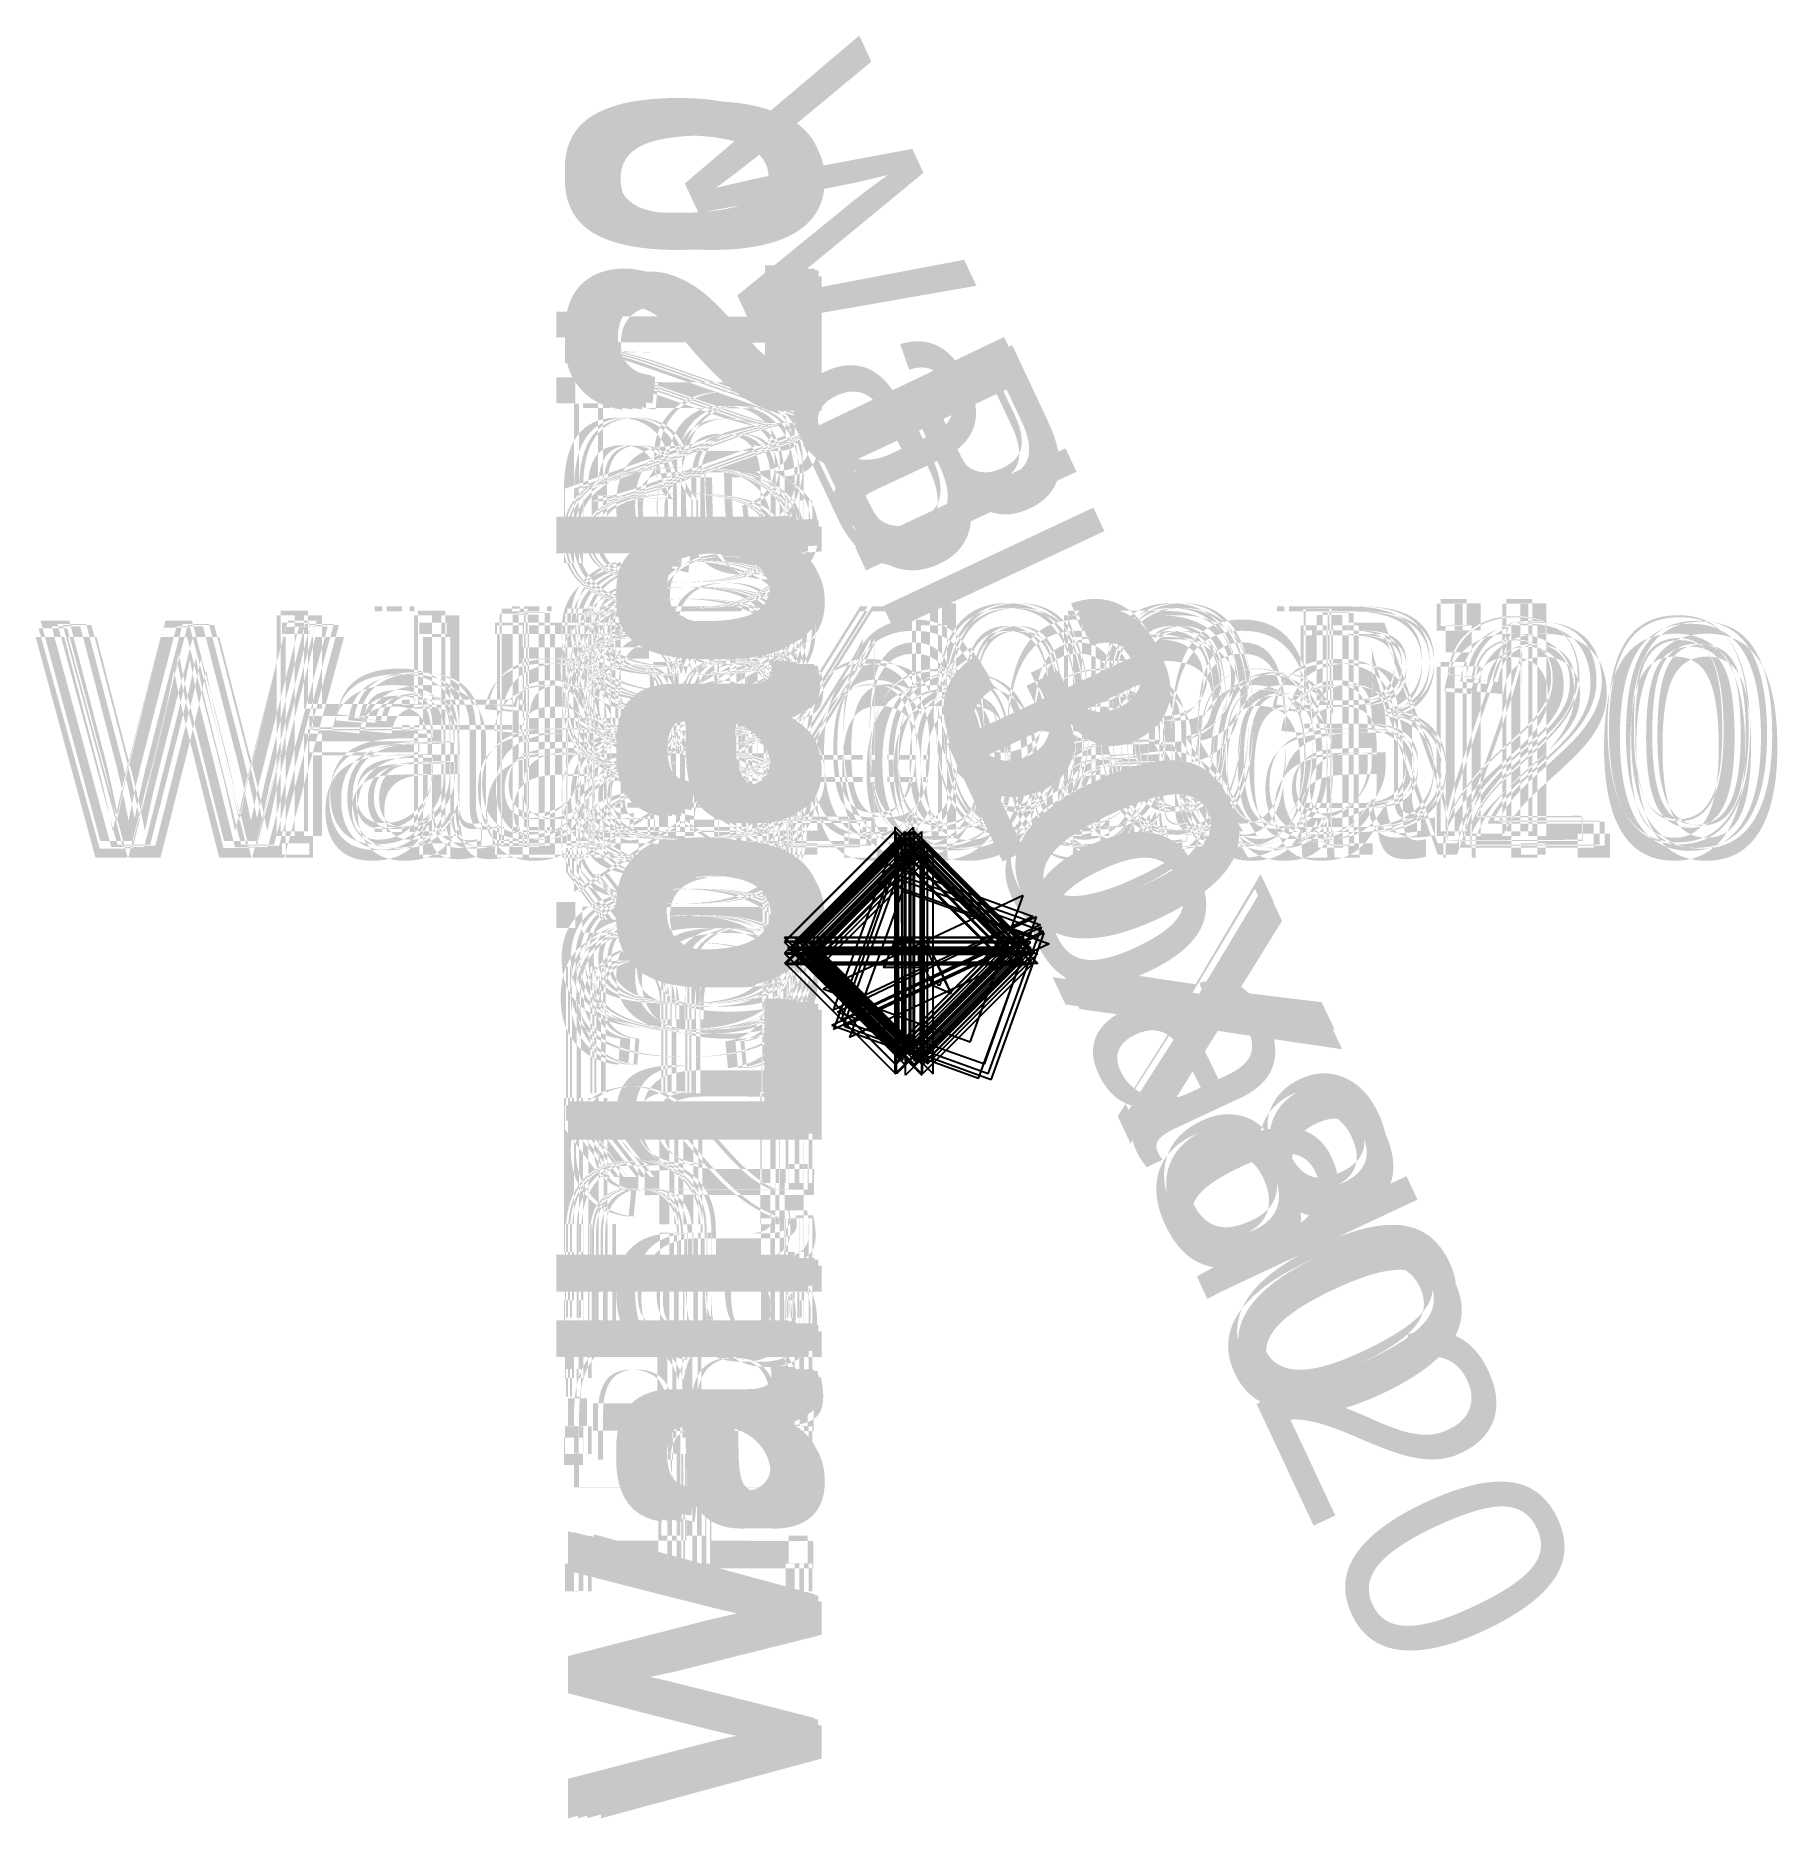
# Model space of a CAD drawing. Extents: x -175203 to 961425, y -544557 to 618842.
import ezdxf
from ezdxf.enums import TextEntityAlignment as Align

# ---------------------------------------------------------------- set-up
doc = ezdxf.new("R2010")
doc.units = 0
doc.header["$MEASUREMENT"] = 0
for name, color, linetype in [('BEAM', 5, 'CONTINUOUS'), ('COLS', 5, 'CONTINUOUS'), ('SLAB', 6, 'CONTINUOUS'), ('TEXT', 5, 'CONTINUOUS'), ('WALL', 6, 'CONTINUOUS')]:
    doc.layers.add(name, color=color, linetype=linetype)

msp = doc.modelspace()

# ---------------------------------------------------------------- linework, layer by layer
at = {"layer": 'BEAM', "linetype": 'CONTINUOUS'}
for p, q in [((385497, 99593), (313497, 27593)), ((385545, 99343), (313545, 27343)), ((387769, 93731), (315769, 21731)), ((389119, 94374), (317119, 22374)), ((318325, 23972), (390325, 95972)), ((318326, 21804), (389892, 94236)), ((390469, 93731), (318469, 21731)), ((319725, 27336), (391725, 99336)), ((319975, 27199), (391975, 99199)), ((392119, 99343), (320119, 27343)), ((392119, 95421), (320119, 23421)), ((322975, 27199), (394975, 99199)), ((395419, 99343), (323419, 27343)), ((395419, 95271), (323419, 23271)), ((325575, 27199), (397575, 99199)), ((325678, 30324), (397678, 102324)), ((397822, 99618), (325822, 27618)), ((397969, 99343), (325969, 27343)), ((330224, 21631), (402224, 93631)), ((402443, 95481), (330312, 23612)), ((331202, 27413), (403202, 99413)), ((332698, 21112), (404698, 93112)), ((385497, 99593), (457497, 27593)), ((385545, 99343), (457545, 27343)), ((385641, -41676), (385641, 102324)), ((457641, 30324), (385641, 102324)), ((385689, -44801), (385689, 99199)), ((457689, 27199), (385689, 99199)), ((386287, -44664), (386287, 99336)), ((458287, 27336), (386287, 99336)), ((388346, -49776), (387480, 94221)), ((459912, 22656), (387480, 94221)), ((387769, 93731), (459769, 21731)), ((387913, -48028), (387913, 95972)), ((459913, 23972), (387913, 95972)), ((389119, 94374), (461119, 22374)), ((390758, -49762), (389892, 94236)), ((390325, -48028), (390325, 95972)), ((390469, 93731), (462469, 21731)), ((391725, -44664), (391725, 99336)), ((391975, -44801), (391975, 99199)), ((392119, 99343), (464119, 27343)), ((392119, 95421), (464119, 23421)), ((392563, -44801), (392563, 99199)), ((464563, 27199), (392563, 99199)), ((394975, -44801), (394975, 99199)), ((395419, 99343), (467419, 27343)), ((395419, 95271), (467419, 23271)), ((395863, -44801), (395863, 99199)), ((467863, 27199), (395863, 99199)), ((397575, -44801), (397575, 99199)), ((397678, -41676), (397678, 102324)), ((397822, 99618), (469822, 27618)), ((397969, 99343), (469969, 27343)), ((398263, -44587), (398263, 99413)), ((470263, 27413), (398263, 99413)), ((398263, -50369), (398263, 93631)), ((470263, 21631), (398263, 93631)), ((402224, -50369), (402224, 93631)), ((402443, 95481), (474312, 23350)), ((402511, -50888), (402511, 93112)), ((474511, 21112), (402511, 93112)), ((403202, -44587), (403202, 99413)), ((404698, -50888), (404698, 93112)), ((385497, 92091), (313497, 20091)), ((385497, 85364), (313497, 13364)), ((386119, 84752), (314119, 12752)), ((314225, 13220), (386225, 85220)), ((391994, 86008), (319994, 14008)), ((392119, 84902), (320119, 12902)), ((398019, 86008), (326019, 14008)), ((398169, 84502), (326169, 12502)), ((399152, 92085), (327118, 20119)), ((402401, 92083), (330367, 20117)), ((331175, 19699), (403175, 91699)), ((331195, 13220), (403195, 85220)), ((331225, 12358), (403225, 84358)), ((403619, 84802), (331619, 12802)), ((404872, 92082), (332841, 20113)), ((334780, 19972), (406814, 91937)), ((406924, 85364), (334924, 13364)), ((338417, 13220), (410417, 85220)), ((385497, 92091), (457497, 20091)), ((385497, 85364), (457497, 13364)), ((385607, -52053), (385676, 91947)), ((385641, -58780), (385641, 85220)), ((457641, 13220), (385641, 85220)), ((457641, 19913), (385676, 91947)), ((386119, 84752), (458119, 12752)), ((386225, -58780), (386225, 85220)), ((386513, -58780), (386513, 85220)), ((458513, 13220), (386513, 85220)), ((391994, 86008), (463994, 14008)), ((392119, 84902), (464119, 12902)), ((392513, -59642), (392513, 84358)), ((464513, 12358), (392513, 84358)), ((392595, -52301), (392595, 91699)), ((464595, 19699), (392595, 91699)), ((398019, 86008), (470019, 14008)), ((398169, 84502), (470169, 12502)), ((399152, 92085), (471118, 20051)), ((402401, 92083), (474367, 20049)), ((403175, -52301), (403175, 91699)), ((403195, -58780), (403195, 85220)), ((403225, -59642), (403225, 84358)), ((403513, -58780), (403513, 85220)), ((475513, 13220), (403513, 85220)), ((403619, 84802), (475619, 12802)), ((404872, 92082), (476841, 20051)), ((406745, -52063), (406814, 91937)), ((406924, 85364), (478924, 13364)), ((410417, -58780), (410417, 85220)), ((379953, 78550), (345300, -17196)), ((384461, 72442), (350507, -23554)), ((379953, 78550), (475699, 43896)), ((384461, 72442), (480457, 38488)), ((380219, 65894), (345564, -29851)), ((386693, 68927), (352039, -26818)), ((390539, 60717), (355885, -35028)), ((380219, 65894), (475964, 31239)), ((386693, 68927), (482438, 34273)), ((390539, 60717), (486284, 26064)), ((469222, 57721), (338824, -3371)), ((434569, -38025), (469222, 57721)), ((475699, 43896), (345300, -17196)), ((477974, 43689), (348024, -18353)), ((480457, 38488), (350507, -23554)), ((481148, 37027), (350748, -24063)), ((444020, -52307), (477974, 43689)), ((446493, -58717), (481148, 37027)), ((457497, 30180), (313497, 30180)), ((385497, -41820), (313497, 30180)), ((457497, 27593), (313497, 27593)), ((457497, 27305), (313497, 27305)), ((385497, -44695), (313497, 27305)), ((457545, 30246), (313545, 30246)), ((385545, -41754), (313545, 30246)), ((457545, 27343), (313545, 27343)), ((459769, 23828), (315769, 23828)), ((387769, -48172), (315769, 23828)), ((461119, 23828), (317119, 23828)), ((389119, -48172), (317119, 23828)), ((318325, 23972), (390325, -48028)), ((462469, 23828), (318469, 23828)), ((390469, -48172), (318469, 23828)), ((319725, 27336), (391725, -44664)), ((319975, 27199), (391975, -44801)), ((464119, 30246), (320119, 30246)), ((392119, -41754), (320119, 30246)), ((464119, 27343), (320119, 27343)), ((464119, 26805), (320119, 26805)), ((392119, -45195), (320119, 26805)), ((464119, 23421), (320119, 23421)), ((322975, 27199), (394975, -44801)), ((467419, 30246), (323419, 30246)), ((395419, -41754), (323419, 30246)), ((467419, 27343), (323419, 27343)), ((467419, 27055), (323419, 27055)), ((395419, -44945), (323419, 27055)), ((467419, 23271), (323419, 23271)), ((325575, 27199), (397575, -44801)), ((325678, 30324), (397678, -41676)), ((469822, 30180), (325822, 30180)), ((397822, -41820), (325822, 30180)), ((469822, 27618), (325822, 27618)), ((469969, 30246), (325969, 30246)), ((397969, -41754), (325969, 30246)), ((469969, 27343), (325969, 27343)), ((474312, 23350), (330312, 23612)), ((474319, 27138), (330319, 27399)), ((402189, -44731), (330319, 27399)), ((331202, 27413), (403202, -44587)), ((474694, 33949), (344295, -27142)), ((475964, 31239), (345564, -29851)), ((482438, 34273), (352039, -26818)), ((482920, 33243), (352522, -27849)), ((486284, 26064), (355885, -35028)), ((385497, -41820), (457497, 30180)), ((385497, -44695), (457497, 27305)), ((385545, -41754), (457545, 30246)), ((457641, 30324), (385641, -41676)), ((457689, 27199), (385689, -44801)), ((458287, 27336), (386287, -44664)), ((387769, -48172), (459769, 23828)), ((459913, 23972), (387913, -48028)), ((389119, -48172), (461119, 23828)), ((390469, -48172), (462469, 23828)), ((392119, -41754), (464119, 30246)), ((392119, -45195), (464119, 26805)), ((464563, 27199), (392563, -44801)), ((395419, -41754), (467419, 30246)), ((395419, -44945), (467419, 27055)), ((467863, 27199), (395863, -44801)), ((397822, -41820), (469822, 30180)), ((397969, -41754), (469969, 30246)), ((470263, 27413), (398263, -44587)), ((402189, -44731), (474319, 27138)), ((440040, -61796), (474694, 33949)), ((448267, -62502), (482920, 33243)), ((457497, 20091), (313497, 20091)), ((457497, 19803), (313497, 19803)), ((385497, -52197), (313497, 19803)), ((457497, 13364), (313497, 13364)), ((458119, 19305), (314119, 19305)), ((386119, -52695), (314119, 19305)), ((458119, 12752), (314119, 12752)), ((314225, 13220), (386225, -58780)), ((459769, 21731), (315769, 21731)), ((461119, 22374), (317119, 22374)), ((318326, 21804), (390758, -49762)), ((462469, 21731), (318469, 21731)), ((463994, 19305), (319994, 19305)), ((391994, -52695), (319994, 19305)), ((463994, 14008), (319994, 14008)), ((464119, 19305), (320119, 19305)), ((392119, -52695), (320119, 19305)), ((464119, 12902), (320119, 12902)), ((470019, 19393), (326019, 19393)), ((398019, -52607), (326019, 19393)), ((470019, 14008), (326019, 14008)), ((470169, 19643), (326169, 19643)), ((398169, -52357), (326169, 19643)), ((470169, 12502), (326169, 12502)), ((471118, 20051), (327118, 20119)), ((471119, 21450), (327119, 21518)), ((399085, -50516), (327119, 21518)), ((330224, 21631), (402224, -50369)), ((474367, 20049), (330367, 20117)), ((474368, 23144), (330368, 23212)), ((402334, -48822), (330368, 23212)), ((331175, 19699), (403175, -52301)), ((331195, 13220), (403195, -58780)), ((331225, 12358), (403225, -59642)), ((475619, 19255), (331619, 19255)), ((403619, -52745), (331619, 19255)), ((475619, 12802), (331619, 12802)), ((332698, 21112), (404698, -50888)), ((476841, 20051), (332841, 20113)), ((476842, 20937), (332842, 20999)), ((404811, -51032), (332842, 20999)), ((334780, 19972), (406745, -52063)), ((478924, 19793), (334924, 19793)), ((406924, -52207), (334924, 19793)), ((478924, 13364), (334924, 13364)), ((338417, 13220), (410417, -58780)), ((385497, -52197), (457497, 19803)), ((457641, 19913), (385607, -52053)), ((457641, 13220), (385641, -58780)), ((386119, -52695), (458119, 19305)), ((458513, 13220), (386513, -58780)), ((459912, 22656), (388346, -49776)), ((391994, -52695), (463994, 19305)), ((392119, -52695), (464119, 19305)), ((464513, 12358), (392513, -59642)), ((464595, 19699), (392595, -52301)), ((398019, -52607), (470019, 19393)), ((398169, -52357), (470169, 19643)), ((470263, 21631), (398263, -50369)), ((399085, -50516), (471119, 21450)), ((402334, -48822), (474368, 23144)), ((474511, 21112), (402511, -50888)), ((475513, 13220), (403513, -58780)), ((403619, -52745), (475619, 19255)), ((404811, -51032), (476842, 20937)), ((406924, -52207), (478924, 19793)), ((434569, -38025), (338824, -3371)), ((444020, -52307), (348024, -18353)), ((440040, -61796), (344295, -27142)), ((446493, -58717), (350748, -24063)), ((448267, -62502), (352522, -27849))]:
    msp.add_line(p, q, dxfattribs=at)
at = {"layer": 'BEAM', "color": 2, "linetype": 'CONTINUOUS'}
for p, q in [((385497, 27593), (385497, 30180)), ((385497, 20091), (385497, 27305)), ((385545, 27343), (385545, 30246)), ((385641, 30324), (397678, 30324)), ((385689, 30390), (391975, 30390)), ((385689, 27199), (391975, 27199)), ((386287, 27336), (391725, 27336)), ((386845, 27343), (386845, 30246)), ((387769, 21731), (387769, 23828)), ((387913, 23972), (390325, 23972)), ((388145, 27343), (388145, 30246)), ((389119, 22374), (389119, 23828)), ((389445, 27343), (389445, 30246)), ((390469, 21731), (390469, 23828)), ((390745, 27343), (390745, 30246)), ((392119, 27343), (392119, 30246)), ((392119, 23421), (392119, 26805)), ((392263, 30390), (395275, 30390)), ((392563, 27199), (394975, 27199)), ((393769, 27343), (393769, 30246)), ((395419, 27343), (395419, 30246)), ((395419, 23271), (395419, 27055)), ((395563, 30390), (397825, 30390)), ((395863, 27199), (397575, 27199)), ((396745, 27343), (396745, 30246)), ((397822, 27618), (397822, 30180)), ((397969, 27343), (397969, 30246)), ((398263, 27413), (403202, 27413)), ((402312, 23481), (402319, 27269)), ((404023, 27175), (410500, 13350)), ((385497, 13364), (385497, 19803)), ((385641, 19947), (406780, 19937)), ((385641, 13220), (386225, 13220)), ((386119, 12752), (386119, 19305)), ((386513, 13220), (403195, 13220)), ((387913, 22223), (390325, 22237)), ((391994, 14008), (391994, 19305)), ((392119, 12902), (392119, 19305)), ((392513, 12358), (403225, 12358)), ((392595, 19699), (403175, 19699)), ((395119, 12502), (395119, 19555)), ((398019, 14008), (398019, 19393)), ((398169, 12502), (398169, 19643)), ((398263, 21631), (402224, 21631)), ((399118, 20085), (399119, 21484)), ((401119, 12502), (401119, 19555)), ((402367, 20083), (402368, 23178)), ((402511, 21112), (404698, 21112)), ((403513, 13220), (410417, 13220)), ((403619, 12802), (403619, 19255)), ((404841, 20082), (404842, 20968)), ((406924, 13364), (406924, 19793)), ((412999, 12668), (415482, 7467)), ((409473, 3449), (410743, 739)), ((415948, 6482), (417238, 3727)), ((417721, 2697), (421085, -4482))]:
    msp.add_line(p, q, dxfattribs=at)
at = {"layer": 'COLS', "color": 3, "linetype": 'CONTINUOUS'}
for points in [[(385687, 26781), (385226, 26976), (385420, 27436), (385881, 27242)], [(392369, 26949), (391869, 26949), (391869, 27449), (392369, 27449)], [(392269, 22777), (391969, 22777), (391969, 23277), (392269, 23277)], [(395719, 27049), (395119, 27049), (395119, 27349), (395719, 27349)], [(398219, 27049), (397719, 27049), (397719, 27349), (398219, 27349)], [(403869, 26949), (403369, 26949), (403369, 27449), (403869, 27449)], [(406067, 26866), (405855, 27319), (406307, 27531), (406519, 27078)], [(379533, 12073), (379073, 12267), (379267, 12727), (379727, 12533)], [(382525, 19282), (382065, 19477), (382259, 19937), (382719, 19743)], [(386369, 19449), (385869, 19449), (385869, 19949), (386369, 19949)], [(386369, 12108), (385869, 12108), (385869, 12608), (386369, 12608)], [(392369, 19449), (391869, 19449), (391869, 19949), (392369, 19949)], [(392369, 11958), (391869, 11958), (391869, 12758), (392369, 12758)], [(403619, 19399), (403541, 19409), (403469, 19439), (403407, 19487), (403359, 19549), (403329, 19621), (403319, 19699), (403329, 19776), (403359, 19849), (403407, 19911), (403469, 19959), (403541, 19989), (403619, 19999), (403697, 19989), (403769, 19959), (403831, 19911), (403879, 19849), (403909, 19776), (403919, 19699), (403909, 19621), (403879, 19549), (403831, 19487), (403769, 19439), (403697, 19409)], [(403619, 12058), (403541, 12068), (403469, 12098), (403407, 12146), (403359, 12208), (403329, 12280), (403319, 12358), (403329, 12436), (403359, 12508), (403407, 12570), (403469, 12618), (403541, 12648), (403619, 12658), (403697, 12648), (403769, 12618), (403831, 12570), (403879, 12508), (403909, 12436), (403919, 12358), (403909, 12280), (403879, 12208), (403831, 12146), (403769, 12098), (403697, 12068)], [(409580, 19366), (409368, 19819), (409821, 20031), (410033, 19578)], [(412707, 12692), (412368, 13416), (412821, 13628), (413160, 12904)], [(406840, 8598), (406501, 9322), (406863, 9492), (407202, 8768)], [(409231, 3494), (408892, 4219), (409254, 4389), (409593, 3664)], [(411005, -291), (410623, 524), (410985, 694), (411367, -121)], [(415706, 6528), (415366, 7252), (415729, 7422), (416068, 6697)], [(417458, 2788), (417118, 3512), (417481, 3682), (417820, 2957)], [(421347, -5512), (420965, -4697), (421327, -4528), (421709, -5343)]]:
    msp.add_lwpolyline(points, close=True, dxfattribs=at)
at = {"layer": 'SLAB', "linetype": 'CONTINUOUS'}
for points in [[(385320, 27199), (397969, 27199), (397969, 27449), (406374, 27449), (412804, 13700), (403619, 13700), (403619, 19699), (392119, 19699), (392119, 13700), (379629, 13700)], [(397969, 30390), (385453, 30390), (385453, 27449), (385426, 27449), (385320, 27199), (397969, 27199)], [(386725, 22450), (387600, 22450), (387600, 25950), (386725, 25950)], [(390544, 25447), (387694, 25447), (387694, 21587), (390544, 21587)], [(389975, 22450), (390850, 22450), (390850, 25950), (389975, 25950)], [(402468, 20037), (407256, 20037), (405724, 23307), (402468, 23307)], [(422264, -6529), (410600, -1200), (404788, 10797), (378405, 10797), (379629, 13700), (392119, 13700), (392119, 12358), (403619, 12358), (403619, 13700), (412804, 13700)], [(403619, 19699), (403619, 12358), (392119, 12358), (392119, 19699)], [(395269, 22925), (393875, 22925), (393875, 21500), (395269, 21500)], [(415800, 765), (415050, 2064), (413550, 2064), (412800, 765), (413550, -534), (415050, -534)]]:
    msp.add_lwpolyline(points, close=True, dxfattribs=at)
at = {"layer": 'WALL', "linetype": 'CONTINUOUS'}
for p, q in [((393594, 23252, 4000), (394569, 23252, 4000)), ((393594, 23252, 4000), (393594, 23001, 4000)), ((393594, 22874, 4000), (393594, 23001, 4000)), ((393844, 22874, 4000), (393594, 22874, 4000)), ((393594, 21622, 4000), (393594, 21472, 4000)), ((393594, 21622, 4000), (393844, 21622, 4000)), ((393594, 21197, 4000), (393594, 21472, 4000)), ((393594, 21197, 4000), (394569, 21197, 4000)), ((393844, 23002, 4000), (393844, 23001, 4000)), ((393844, 23002, 4000), (394569, 23002, 4000)), ((393844, 22874, 4000), (393844, 23001, 4000)), ((393844, 21622, 4000), (393844, 21472, 4000)), ((393844, 21447, 4000), (393844, 21472, 4000)), ((393844, 21447, 4000), (394569, 21447, 4000)), ((395544, 23252, 4000), (394569, 23252, 4000)), ((395294, 23002, 4000), (394569, 23002, 4000)), ((395294, 21447, 4000), (394569, 21447, 4000)), ((395544, 21197, 4000), (394569, 21197, 4000)), ((395294, 23002, 4000), (395294, 22225, 4000)), ((395294, 21447, 4000), (395294, 22225, 4000)), ((395544, 23252, 4000), (395544, 22225, 4000)), ((395544, 21197, 4000), (395544, 22225, 4000))]:
    msp.add_line(p, q, dxfattribs=at)

# ---------------------------------------------------------------- texts
at = {"layer": 'TEXT', "color": 0}
for s, rotation, p in [('Wall Load 20', -64.896745, (537660, 81355)), ('Wall Load 20', 90, (241497, 23698)), ('Wall Load 20', 90, (241497, 16584)), ('Wall Load 20', 90, (243769, 22780)), ('Wall Load 20', 90, (245119, 23101)), ('Wall Load 20', 90, (246469, 22780)), ('Wall Load 20', 90, (247994, 16656)), ('Wall Load 20', 90, (254019, 16700)), ('Wall Load 20', 89.97283, (255119, 20853)), ('Wall Load 20', 89.972901, (258368, 21699)), ('Wall Load 20', 89.975599, (260841, 20586)), ('Wall Load 20', 90, (262924, 16579)), ('Hand Rail', 90, (241497, 28886)), ('Hand Rail', 90, (253822, 28899)), ('Hand Rail', 89.895964, (258316, 25636)), ('HE1000M', 90, (242119, 16028)), ('HE1000M', 90, (248119, 16103)), ('HE1000M', 90, (251119, 16028)), ('HE1000M', 90, (254169, 16073)), ('HE1000M', 90, (257119, 16028)), ('HE1000M', 90, (259619, 16028)), ('B 30X80', -64.478753, (544190, 72109)), ('B 30X80', -64.897501, (540507, 63185)), ('B 30X80', -64.897505, (546992, 66195)), ('B 30X80', -64.896714, (549801, 60200)), ('B 20X65', 90, (248119, 25113)), ('B 20X65', 90, (251419, 25163)), ('HE300B', 90, (241545, 28794)), ('HE300B', 90, (248119, 28794)), ('HE300B', 90, (251419, 28794)), ('HE300B', 90, (253969, 28794)), ('IPE180', 90, (242845, 28794)), ('IPE180', 90, (244145, 28794)), ('IPE180', 90, (245445, 28794)), ('IPE180', 90, (246745, 28794)), ('IPE180', 90, (249769, 28794)), ('IPE180', 90, (252745, 28794)), ('Wall Load 20', 0.344832, (388252, 166227)), ('HE400B', -0.000087, (388832, 174390)), ('Wall Load 20', -0.027489, (396280, 163942))]:
    msp.add_text(s, height=144000, rotation=rotation, dxfattribs=at).set_placement(p, align=Align.MIDDLE)
for s, p in [('Wall Load 20', (389119, 167972)), ('Hand Rail', (389006, 171336)), ('Hand Rail', (391660, 174324)), ('Hand Rail', (400732, 171413)), ('HE400B', (388832, 171199)), ('HE400B', (393769, 174390)), ('HE400B', (393769, 171199)), ('HE400B', (396694, 174390)), ('HE400B', (396719, 171199)), ('Wall Load 20', (385933, 157220)), ('Wall Load 20', (400243, 165631)), ('Wall Load 20', (403604, 165112)), ('Wall Load 20', (406965, 157220)), ('HE1000M', (397885, 163699)), ('Hand Rail', (394854, 157220)), ('HE1000M', (397869, 156358))]:
    msp.add_text(s, height=144000, dxfattribs=at).set_placement(p, align=Align.MIDDLE)

doc.saveas('drawing.dxf')
